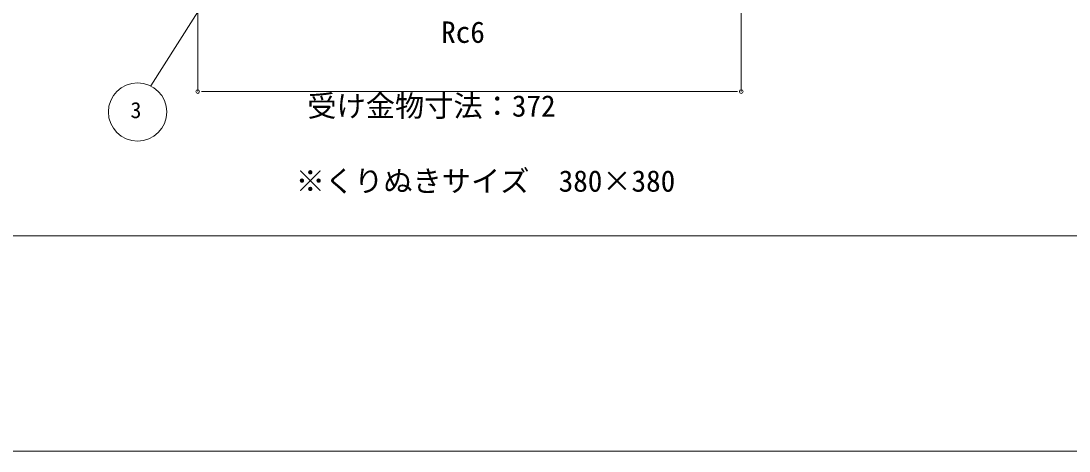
# Model space of a CAD drawing. Units: millimetres, scale not verified. Extents: x -1380 to 1380, y -955 to 955.
# Drawn here: x -757 to -40, y -955 to -660 of the extents above; entities that cross this region are included whole.
import ezdxf
from ezdxf.enums import TextEntityAlignment as Align

# ---------------------------------------------------------------- set-up
doc = ezdxf.new("R2010")
doc.units = ezdxf.units.MM
doc.header["$LTSCALE"] = 3
for name, color, linetype, lineweight in [('0-0_0', 7, 'Continuous', 15), ('0-6_WAKU', 7, 'Continuous', 18), ('0-7_MOJI', 7, 'Continuous', 18), ('0-8_SUNPO', 7, 'Continuous', 18)]:
    doc.layers.add(name, color=color, linetype=linetype, lineweight=lineweight)
doc.styles.add('ＭＳ ゴシック', font='')
doc.styles.get('ＭＳ ゴシック').set_extended_font_data('MS Gothic')

msp = doc.modelspace()

# ---------------------------------------------------------------- linework, layer by layer
at = {"layer": '0-0_0'}
for p, q in [((-633.579, -708.863), (-631.079, -708.863)), ((-266.579, -708.863), (-269.079, -708.863))]:
    msp.add_line(p, q, dxfattribs=at)
at = {"layer": '0-0_0', "lineweight": 18}
msp.add_lwpolyline([(-1121.329, -807.603), (1121.171, -807.603), (1121.171, 687.397), (-1121.329, 687.397)], close=True, dxfattribs=at)
at = {"layer": '0-0_0'}
for centre, start, end in [((-636.079, -708.863), 0, 180), ((-636.079, -708.863), 180, 0), ((-264.079, -708.863), 0, 180), ((-264.079, -708.863), 180, 0)]:
    msp.add_arc(centre, 1.25, start, end, dxfattribs=at)
at = {"layer": '0-6_WAKU'}
msp.add_lwpolyline([(-1380.079, -955.103), (1379.921, -955.103), (1379.921, 954.897), (-1380.079, 954.897)], close=True, dxfattribs=at)
at = {"layer": '0-8_SUNPO'}
for p, q in [((-636.079, -508.803), (-636.079, -708.863)), ((-264.079, -508.803), (-264.079, -708.863)), ((-569.579, -548.903), (-668.195, -704.962)), ((-631.079, -708.863), (-269.079, -708.863))]:
    msp.add_line(p, q, dxfattribs=at)
msp.add_circle((-677.194, -722.822), 20, dxfattribs=at)

# ---------------------------------------------------------------- texts
at = {"layer": '0-7_MOJI', "style": 'ＭＳ ゴシック'}
msp.add_text('※くりぬきサイズ\u3000380×380', height=14.66, dxfattribs=at).set_placement((-569.013, -781.842), align=Align.BOTTOM_LEFT)
at = {"layer": '0-8_SUNPO', "style": 'ＭＳ ゴシック'}
for s, height, p in [('Rc6', 14.66, (-469.47, -679.863)), ('受け金物寸法：372', 14.66, (-561.044, -730.421)), ('3', 11, (-682.068, -730.322))]:
    msp.add_text(s, height=height, dxfattribs=at).set_placement(p, align=Align.BOTTOM_LEFT)

doc.saveas('drawing.dxf')
